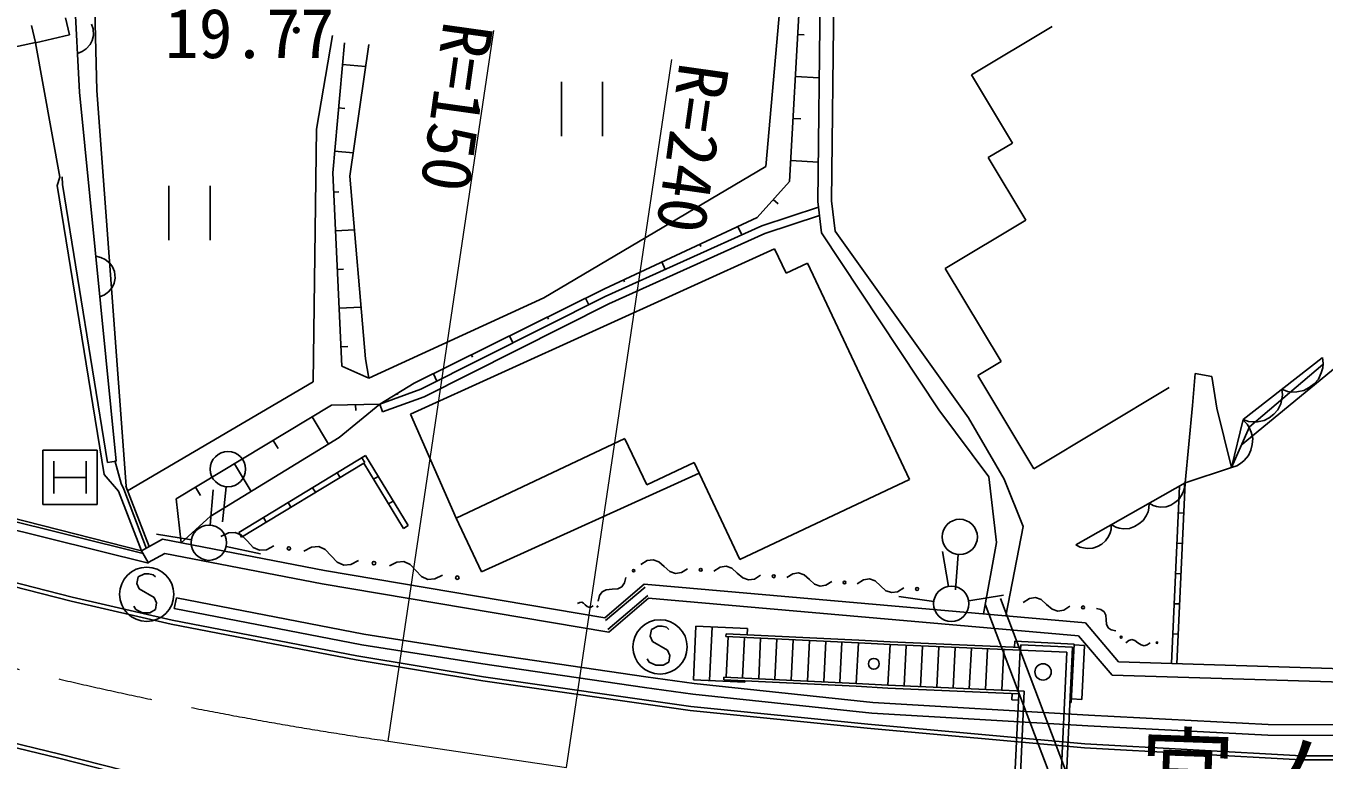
# Model space of a CAD drawing. Units: millimetres, scale not verified. Extents: x 40000 to 680000, y 20000 to 380000.
# Drawn here: x 147974 to 195802, y 268954 to 296008 of the extents above; entities that cross this region are included whole.
import ezdxf
from ezdxf.enums import TextEntityAlignment as Align

# ---------------------------------------------------------------- set-up
doc = ezdxf.new("R2010")
doc.units = ezdxf.units.MM
doc.header["$LTSCALE"] = 1000
doc.linetypes.add('CHAIN', pattern=[18.5, 12, -1.5, 3.5, -1.5])
for name, color, linetype, lineweight in [('M-BGD', 7, 'Continuous', 25), ('M-BGD-EXST', 7, 'Continuous', 25), ('M-BMK', 2, 'CHAIN', 13), ('M-STR-HTXT', 7, 'Continuous', 13), ('M-STR-STR1', 1, 'Continuous', 25)]:
    doc.layers.add(name, color=color, linetype=linetype, lineweight=lineweight)
doc.styles.add('ＭＳ ゴシック', font='')
doc.styles.get('ＭＳ ゴシック').set_extended_font_data('MS Gothic')

msp = doc.modelspace()

# ---------------------------------------------------------------- linework, layer by layer
at = {"layer": 'M-BGD'}
for p, q in [((175871, 298037), (175235, 290834)), ((176101, 290276), (176542, 298024)), ((149715, 297922), (149949, 293570)), ((150583, 293628), (150487, 297869)), ((177156, 289537), (177245, 297850)), ((177656, 289564), (177745, 297845)), ((149428, 296310), (149573, 295676)), ((150455, 295900), (150385, 296076)), ((148180, 296024), (148325, 295401)), ((149573, 295676), (148327, 295391)), ((150418, 295477), (150468, 295660)), ((150468, 295660), (150455, 295900)), ((159268, 295652), (158685, 292209)), ((176410, 295699), (176653, 295686)), ((182812, 294211), (185780, 295992)), ((141976, 294032), (148325, 295401)), ((149216, 290434), (148327, 295391)), ((150049, 295067), (150194, 295165)), ((150194, 295165), (150336, 295322)), ((150336, 295322), (150418, 295477)), ((159275, 290594), (159715, 295390)), ((159907, 290470), (160606, 295322)), ((149873, 294997), (150049, 295067)), ((159641, 294591), (160489, 294513)), ((176322, 294150), (177205, 294100)), ((184323, 291693), (182812, 294211)), ((167700, 293944), (167700, 291944)), ((169220, 291944), (169220, 293944)), ((149949, 293570), (151302, 279973)), ((151666, 279052), (150583, 293628)), ((159495, 292992), (159724, 292971)), ((176233, 292600), (176520, 292584)), ((158685, 292209), (158561, 282898)), ((159348, 291394), (160031, 291331)), ((183427, 291155), (184323, 291693)), ((175235, 290834), (167054, 285994)), ((176145, 291051), (177171, 290992)), ((184812, 288847), (183427, 291155)), ((149128, 290134), (149216, 290434)), ((149314, 290452), (149326, 290166)), ((159613, 283473), (159275, 290594)), ((160483, 283736), (159907, 290470)), ((150855, 279472), (149128, 290134)), ((149326, 290166), (150984, 279922)), ((153242, 290116), (153242, 288116)), ((154762, 288116), (154762, 290116)), ((159308, 289882), (159502, 289891)), ((174910, 288949), (176101, 290276)), ((175506, 289612), (175685, 289452)), ((177291, 288388), (177156, 289537)), ((177788, 288446), (177656, 289564)), ((169290, 286326), (174910, 288949)), ((175093, 288638), (177181, 289324)), ((175202, 288358), (177216, 289020)), ((159376, 288458), (160077, 288491)), ((169320, 286040), (175093, 288638)), ((174208, 288621), (174355, 288306)), ((177788, 288446), (182699, 281566)), ((181844, 287066), (184812, 288847)), ((169449, 285769), (175202, 288358)), ((172803, 287965), (172844, 287876)), ((177291, 288388), (181604, 281861)), ((150736, 287476), (150551, 287518)), ((150895, 287401), (150736, 287476)), ((162142, 281696), (175553, 287799)), ((175553, 287799), (175979, 286894)), ((151059, 287267), (150895, 287401)), ((151163, 287126), (151059, 287267)), ((151241, 286953), (151163, 287126)), ((159444, 287034), (159670, 287045)), ((171397, 287310), (171527, 287033)), ((176767, 287266), (175979, 286894)), ((180526, 279290), (176767, 287266)), ((183903, 283636), (181844, 287066)), ((151148, 286371), (151223, 286529)), ((151223, 286529), (151264, 286714)), ((151264, 286714), (151241, 286953)), ((169992, 286654), (170028, 286577)), ((150700, 286025), (150873, 286103)), ((150873, 286103), (151013, 286207)), ((151013, 286207), (151148, 286371)), ((162283, 282838), (169290, 286326)), ((162521, 282618), (169320, 286040)), ((159511, 285610), (160319, 285648)), ((167054, 285994), (160604, 283022)), ((162640, 282342), (169449, 285769)), ((168589, 285977), (168711, 285733)), ((167188, 285280), (167225, 285205)), ((165786, 284582), (165914, 284326)), ((159579, 284185), (159838, 284198)), ((160604, 283022), (160483, 283736)), ((164385, 283885), (164424, 283806)), ((183903, 283636), (183046, 283121)), ((196698, 283809), (192754, 280563)), ((192827, 281510), (195727, 283772)), ((195771, 283565), (195744, 283785)), ((160604, 283022), (159613, 283473)), ((162984, 283187), (163118, 282918)), ((190951, 282024), (191051, 283195)), ((191051, 283195), (190951, 282024)), ((191662, 283093), (191051, 283195)), ((193050, 281239), (195753, 283527)), ((195592, 282992), (195702, 283222)), ((195702, 283222), (195752, 283405)), ((195752, 283405), (195771, 283565)), ((158561, 282898), (151715, 278873)), ((161008, 282069), (162283, 282838)), ((185104, 279692), (183046, 283121)), ((190093, 282686), (185104, 279692)), ((191849, 281916), (191662, 283093)), ((191849, 281916), (191662, 283093)), ((195053, 282571), (195256, 282681)), ((195256, 282681), (195436, 282822)), ((195436, 282822), (195592, 282992)), ((161011, 282070), (162521, 282618)), ((161113, 281788), (162640, 282342)), ((161646, 282454), (161668, 282416)), ((194206, 282083), (194253, 282257)), ((194272, 282408), (194246, 282617)), ((194246, 282617), (194453, 282537)), ((194253, 282257), (194272, 282408)), ((194453, 282537), (194613, 282517)), ((194613, 282517), (194803, 282521)), ((194803, 282521), (195053, 282571)), ((153507, 278582), (159233, 282028)), ((159233, 282028), (161011, 282070)), ((161011, 282070), (159520, 280840)), ((160121, 282048), (160125, 281839)), ((161011, 282070), (161113, 281788)), ((181604, 281861), (183453, 279394)), ((190680, 279167), (190951, 282024)), ((190951, 282024), (190680, 279167)), ((192392, 279736), (191849, 281916)), ((192392, 279736), (191849, 281916)), ((193954, 281704), (194102, 281865)), ((194102, 281865), (194206, 282083)), ((158517, 281597), (159120, 280596)), ((162142, 281696), (163823, 277873)), ((182699, 281566), (184016, 279308)), ((192392, 279736), (192827, 281510)), ((192392, 279736), (193050, 281239)), ((192969, 281336), (192820, 281484)), ((192827, 281510), (193022, 281434)), ((193049, 281206), (192969, 281336)), ((193022, 281434), (193174, 281416)), ((193174, 281416), (193354, 281419)), ((193354, 281419), (193591, 281467)), ((193591, 281467), (193783, 281571)), ((193783, 281571), (193954, 281704)), ((154757, 277935), (159520, 280840)), ((170042, 280804), (163823, 277873)), ((170848, 279093), (170045, 280797)), ((193119, 281040), (193049, 281206)), ((193173, 280805), (193119, 281040)), ((193156, 280586), (193173, 280805)), ((157086, 280736), (157268, 280433)), ((193019, 280175), (193105, 280377)), ((193105, 280377), (193156, 280586)), ((150984, 279922), (151302, 279973)), ((151485, 279145), (151248, 279995)), ((155654, 279874), (156267, 278856)), ((155817, 277343), (160488, 280175)), ((160421, 279900), (155921, 277172)), ((160351, 280092), (160454, 279921)), ((161883, 277489), (160421, 279900)), ((160488, 280175), (162054, 277592)), ((172593, 279916), (170848, 279093)), ((174276, 276344), (172593, 279916)), ((192392, 279736), (192593, 279798)), ((192593, 279798), (192723, 279877)), ((192723, 279877), (192862, 279991)), ((192862, 279991), (193019, 280175)), ((151387, 278865), (150855, 279472)), ((159444, 279542), (159548, 279371)), ((160954, 279406), (160783, 279302)), ((164760, 275886), (172779, 279522)), ((183453, 279394), (183729, 276972)), ((190680, 279167), (192392, 279736)), ((190680, 279167), (192392, 279736)), ((152232, 276668), (151387, 278865)), ((151574, 278937), (151485, 279145)), ((152419, 276739), (151574, 278937)), ((152508, 276819), (151657, 279047)), ((154222, 279012), (154408, 278704)), ((154765, 277612), (154867, 278908)), ((155351, 279027), (155221, 277734)), ((158537, 278992), (158641, 278821)), ((180526, 279290), (174276, 276344)), ((184016, 279308), (184719, 277557)), ((190680, 279167), (186659, 276891)), ((190182, 272510), (190475, 279051)), ((190680, 279167), (190382, 272504)), ((190564, 278722), (190624, 278860)), ((190624, 278860), (190658, 278982)), ((190658, 278982), (190662, 279157)), ((153507, 278582), (153691, 276958)), ((157631, 278442), (157734, 278271)), ((161504, 278499), (161333, 278395)), ((189352, 278232), (189357, 278418)), ((189357, 278418), (189509, 278332)), ((190153, 278352), (190310, 278440)), ((190310, 278440), (190451, 278555)), ((190451, 278555), (190564, 278722)), ((146900, 277902), (152288, 276566)), ((147363, 277903), (152232, 276668)), ((153691, 276958), (154757, 277935)), ((156724, 277893), (156828, 277722)), ((189132, 277776), (189252, 277954)), ((189252, 277954), (189316, 278101)), ((189316, 278101), (189352, 278232)), ((189509, 278332), (189632, 278298)), ((189632, 278298), (189781, 278279)), ((189781, 278279), (189981, 278289)), ((189981, 278289), (190153, 278352)), ((190630, 278052), (190430, 278061)), ((146816, 277614), (152483, 276208)), ((162054, 277592), (161883, 277489)), ((163823, 277873), (164760, 275886)), ((184719, 277557), (184076, 274270)), ((187926, 277332), (187960, 277455)), ((187960, 277455), (187964, 277630)), ((187964, 277630), (188127, 277538)), ((188127, 277538), (188258, 277502)), ((188258, 277502), (188416, 277481)), ((188416, 277481), (188631, 277492)), ((188631, 277492), (188814, 277559)), ((188814, 277559), (188981, 277654)), ((188981, 277654), (189132, 277776)), ((149641, 274805), (140668, 277117)), ((140710, 277261), (149677, 274951)), ((153004, 277090), (152232, 276668)), ((154072, 277068), (152789, 277276)), ((158976, 275943), (153004, 277090)), ((155156, 277187), (155433, 277328)), ((155433, 277328), (155687, 277346)), ((155687, 277346), (155921, 277243)), ((155817, 277343), (155921, 277172)), ((155921, 277243), (156134, 277017)), ((156134, 277017), (156346, 276791)), ((183729, 276972), (183251, 274342)), ((187612, 276913), (187754, 277028)), ((187754, 277028), (187866, 277195)), ((187866, 277195), (187926, 277332)), ((190580, 276937), (190380, 276946)), ((152232, 276668), (152472, 276229)), ((153086, 276565), (152472, 276229)), ((158887, 275451), (153086, 276565)), ((155349, 276826), (156620, 276552)), ((156346, 276791), (156580, 276688)), ((156580, 276688), (156835, 276707)), ((156835, 276707), (157111, 276847)), ((158211, 276657), (158496, 276802)), ((158496, 276802), (158759, 276821)), ((158759, 276821), (159000, 276714)), ((159000, 276714), (159220, 276481)), ((159220, 276481), (159439, 276249)), ((181962, 275355), (181750, 276638)), ((182326, 276529), (182220, 275233)), ((186659, 276891), (186811, 276805)), ((186811, 276805), (186934, 276771)), ((186934, 276771), (187083, 276752)), ((187083, 276752), (187284, 276762)), ((187284, 276762), (187455, 276824)), ((187455, 276824), (187612, 276913)), ((159439, 276249), (159680, 276142)), ((159680, 276142), (159943, 276161)), ((159943, 276161), (160229, 276306)), ((161364, 276109), (161640, 276250)), ((161640, 276250), (161895, 276269)), ((161895, 276269), (162128, 276165)), ((162128, 276165), (162341, 275940)), ((170632, 276159), (170861, 276302)), ((170861, 276302), (171081, 276336)), ((171081, 276336), (171292, 276263)), ((171292, 276263), (171492, 276083)), ((171492, 276083), (171693, 275903)), ((172124, 275864), (172353, 276007)), ((173321, 275921), (173551, 276063)), ((173551, 276063), (173771, 276098)), ((173771, 276098), (173981, 276025)), ((173981, 276025), (174182, 275845)), ((169298, 274197), (158976, 275943)), ((162341, 275940), (162553, 275714)), ((162553, 275714), (162787, 275611)), ((162787, 275611), (163042, 275629)), ((163042, 275629), (163318, 275770)), ((170032, 275479), (170077, 275684)), ((171693, 275903), (171904, 275830)), ((171904, 275830), (172124, 275864)), ((174182, 275845), (174383, 275664)), ((174383, 275664), (174593, 275591)), ((174593, 275591), (174813, 275626)), ((174813, 275626), (175043, 275768)), ((176011, 275683), (176232, 275820)), ((176232, 275820), (176443, 275853)), ((176443, 275853), (176646, 275783)), ((176646, 275783), (176839, 275609)), ((176839, 275609), (177033, 275435)), ((177447, 275399), (177668, 275536)), ((178601, 275453), (178830, 275595)), ((178830, 275595), (179050, 275630)), ((179050, 275630), (179260, 275557)), ((179260, 275557), (179461, 275377)), ((190530, 275822), (190331, 275831)), ((169444, 273665), (158887, 275451)), ((169057, 274809), (169102, 275014)), ((169102, 275014), (169203, 275155)), ((169203, 275155), (169357, 275233)), ((169298, 274197), (170751, 275432)), ((169327, 274091), (170784, 275329)), ((169357, 275233), (169567, 275247)), ((169415, 273771), (170883, 275019)), ((169567, 275247), (169777, 275260)), ((169777, 275260), (169931, 275338)), ((169931, 275338), (170032, 275479)), ((170751, 275432), (187009, 274014)), ((177033, 275435), (177235, 275365)), ((177235, 275365), (177447, 275399)), ((179461, 275377), (179662, 275196)), ((179662, 275196), (179872, 275124)), ((179872, 275124), (180092, 275158)), ((180092, 275158), (180322, 275301)), ((182709, 274821), (183991, 275034)), ((153329, 273967), (149641, 274805)), ((149677, 274951), (153360, 274114)), ((153438, 274541), (153515, 274933)), ((153438, 274541), (160348, 273195)), ((153515, 274933), (160417, 273589)), ((168299, 274719), (168378, 274762)), ((168378, 274762), (168452, 274769)), ((168452, 274769), (168521, 274741)), ((168521, 274741), (168584, 274677)), ((168584, 274677), (168648, 274613)), ((168648, 274613), (168716, 274585)), ((168716, 274585), (168790, 274593)), ((168790, 274593), (168869, 274636)), ((169444, 273665), (170916, 274916)), ((170916, 274916), (186760, 273534)), ((181423, 274803), (180136, 274980)), ((189715, 257827), (183320, 274700)), ((183881, 274913), (190180, 258292)), ((184717, 274764), (184946, 274908)), ((184946, 274908), (185166, 274944)), ((185166, 274944), (185377, 274872)), ((185377, 274872), (185578, 274692)), ((185578, 274692), (185780, 274513)), ((186211, 274477), (186439, 274621)), ((187418, 274539), (187584, 274502)), ((190480, 274707), (190281, 274716)), ((153360, 274114), (160167, 272791)), ((185780, 274513), (185991, 274441)), ((185991, 274441), (186211, 274477)), ((187584, 274502), (187698, 274421)), ((187698, 274421), (187761, 274296)), ((187761, 274296), (187772, 274126)), ((187772, 274126), (187783, 273957)), ((160140, 272643), (153329, 273967)), ((160417, 273589), (164865, 272897)), ((188228, 272569), (187009, 274014)), ((187783, 273957), (187845, 273831)), ((187845, 273831), (187960, 273750)), ((187960, 273750), (188126, 273713)), ((190430, 273592), (190231, 273601)), ((160348, 273195), (164805, 272501)), ((187990, 272076), (186760, 273534)), ((188498, 273279), (188610, 273363)), ((188610, 273363), (188722, 273391)), ((188722, 273391), (188834, 273363)), ((188834, 273363), (188946, 273279)), ((188946, 273279), (189058, 273195)), ((189058, 273195), (189170, 273167)), ((189170, 273167), (189282, 273195)), ((189282, 273195), (189394, 273279)), ((164808, 271872), (160140, 272643)), ((160167, 272791), (164831, 272020)), ((164865, 272897), (170818, 272022)), ((164805, 272501), (170760, 271626)), ((197613, 272286), (188228, 272569)), ((172451, 270783), (164808, 271872)), ((164831, 272020), (172469, 270932)), ((170818, 272022), (172596, 271775)), ((179178, 271077), (172596, 271775)), ((197616, 271785), (187990, 272076)), ((170762, 271626), (172547, 271378)), ((179145, 270678), (172547, 271378)), ((178974, 270126), (172451, 270783)), ((172469, 270932), (178988, 270276)), ((179178, 271077), (187121, 270609)), ((149186, 269028), (143287, 270445)), ((143326, 270590), (149223, 269173)), ((178988, 270276), (186989, 269556)), ((179145, 270678), (187099, 270210)), ((187121, 270609), (193743, 270267)), ((193743, 270267), (196187, 270255)), ((186977, 269406), (178974, 270126)), ((193732, 269867), (187099, 270210)), ((196185, 269855), (193732, 269867)), ((194965, 268965), (186979, 269406)), ((186989, 269556), (194969, 269115)), ((151548, 268426), (149186, 269028)), ((149223, 269173), (151595, 268569)), ((198525, 268963), (194965, 268965)), ((194969, 269115), (198516, 269113))]:
    msp.add_line(p, q, dxfattribs=at)
for centre, radius in [((157936, 295852), 100), ((157936, 295852), 60), ((157936, 295852), 20), ((155415, 279674), 650), ((154714, 276964), 650), ((182379, 277177), 650), ((157661, 276752), 62), ((160796, 276208), 64), ((170364, 275930), 42), ((172837, 275964), 54), ((163868, 275675), 62), ((175527, 275726), 54), ((178134, 275494), 52), ((180806, 275258), 54), ((182067, 274714), 650), ((169030, 274612), 18), ((186924, 274580), 54), ((188325, 273481), 34), ((189646, 273279), 28)]:
    msp.add_circle(centre, radius, dxfattribs=at)
at = {"layer": 'M-BGD-EXST'}
for p, q in [((148596, 278372), (148596, 280372)), ((148596, 280372), (150596, 280372)), ((150596, 280372), (150596, 278372)), ((148996, 279972), (148996, 278772)), ((150196, 279972), (150196, 278772)), ((148996, 279372), (150196, 279372)), ((150596, 278372), (148596, 278372)), ((152103, 275702), (152063, 275462)), ((152343, 275822), (152103, 275702)), ((152503, 275822), (152343, 275822)), ((152663, 275782), (152503, 275822)), ((152743, 275702), (152663, 275782)), ((152063, 275462), (152143, 275262)), ((152143, 275262), (152703, 274942)), ((152023, 274502), (151943, 274622)), ((152703, 274942), (152783, 274742)), ((152783, 274742), (152743, 274502)), ((152263, 274382), (152023, 274502)), ((152543, 274382), (152263, 274382)), ((152743, 274502), (152543, 274382)), ((171017, 273765), (170977, 273525)), ((171257, 273885), (171017, 273765)), ((171417, 273885), (171257, 273885)), ((171577, 273845), (171417, 273885)), ((171657, 273765), (171577, 273845)), ((170977, 273525), (171057, 273325)), ((171057, 273325), (171617, 273005)), ((170937, 272565), (170857, 272685)), ((171617, 273005), (171697, 272805)), ((171697, 272805), (171657, 272565)), ((171177, 272445), (170937, 272565)), ((171457, 272445), (171177, 272445)), ((171657, 272565), (171457, 272445))]:
    msp.add_line(p, q, dxfattribs=at)
for centre in [(152423, 275062), (171337, 273125)]:
    msp.add_circle(centre, 1000, dxfattribs=at)
at = {"layer": 'M-BMK'}
msp.add_line((161319, 269652), (167896, 268674), dxfattribs=at)
msp.add_arc((181768, 411249), 143066, 251.42955, 261.78232, dxfattribs=at)
at = {"layer": 'M-STR-HTXT'}
for p, q in [((161319, 269652), (165213, 295840)), ((167896, 268674), (171776, 294766))]:
    msp.add_line(p, q, dxfattribs=at)
at = {"layer": 'M-STR-STR1'}
for p, q in [((172565, 271916), (172660, 273887)), ((174558, 273796), (172660, 273887)), ((173165, 271887), (173259, 273858)), ((173769, 273609), (173764, 273509)), ((173769, 273609), (178658, 273374)), ((174558, 273796), (174547, 273572)), ((173764, 273509), (178652, 273274)), ((173772, 272007), (173844, 273506)), ((174372, 271978), (174444, 273477)), ((174971, 271950), (175043, 273448)), ((175570, 271921), (175642, 273419)), ((176170, 271892), (176242, 273390)), ((176769, 271863), (176841, 273362)), ((177368, 271834), (177440, 273333)), ((177967, 271806), (178039, 273304)), ((178652, 273274), (178564, 271777)), ((178652, 273274), (179810, 273207)), ((178658, 273374), (179815, 273307)), ((179810, 273207), (179734, 271709)), ((179810, 273207), (184620, 272999)), ((179815, 273307), (184625, 273099)), ((180334, 271683), (180410, 273181)), ((180933, 271657), (181009, 273155)), ((181532, 271631), (181609, 273129)), ((182132, 271605), (182208, 273103)), ((184408, 273331), (184397, 273109)), ((186591, 273223), (184408, 273331)), ((184620, 272999), (184629, 273199)), ((184629, 273199), (186532, 273116)), ((185985, 261217), (186532, 273116)), ((186485, 271069), (186591, 273223)), ((186590, 273195), (186982, 273176)), ((186884, 271188), (186982, 273176)), ((182731, 271579), (182807, 273077)), ((183331, 271553), (183407, 273051)), ((183930, 271527), (184006, 273025)), ((184530, 271501), (184606, 272999)), ((184620, 272999), (186323, 272925)), ((185794, 261425), (186323, 272925)), ((172565, 271916), (174463, 271825)), ((173692, 272011), (173688, 271911)), ((173688, 271911), (178559, 271677)), ((173692, 272011), (178564, 271777)), ((174463, 271825), (174465, 271874)), ((178559, 271677), (179729, 271609)), ((178564, 271777), (179734, 271709)), ((179734, 271709), (184756, 271492)), ((179729, 271609), (184551, 271400)), ((184165, 263000), (184551, 271400)), ((184301, 271177), (184313, 271411)), ((184364, 262991), (184756, 271492)), ((186492, 271207), (186884, 271188)), ((184301, 271177), (184540, 271165)), ((186485, 271069), (186438, 271072))]:
    msp.add_line(p, q, dxfattribs=at)
for centre, radius in [((179214, 272501), 200), ((185449, 272202), 300)]:
    msp.add_circle(centre, radius, dxfattribs=at)

# ---------------------------------------------------------------- texts
at = {"layer": 'M-BGD', "style": 'ＭＳ ゴシック'}
msp.add_text('19.77', height=1833, dxfattribs=at).set_placement((153092, 294272), align=Align.BOTTOM_LEFT)
at = {"layer": 'M-STR-HTXT', "style": 'ＭＳ ゴシック'}
for s, p in [('R=150', (162831, 296309)), ('R=240', (171520, 294791))]:
    msp.add_text(s, height=1833, rotation=262, dxfattribs=at).set_placement(p, align=Align.BOTTOM_LEFT)
at = {"layer": 'M-STR-STR1', "style": 'ＭＳ ゴシック'}
msp.add_text('\u3000宮ノ下歩道橋', height=2566, rotation=358, dxfattribs=at).set_placement((185434, 266660), align=Align.BOTTOM_LEFT)

doc.saveas('drawing.dxf')
